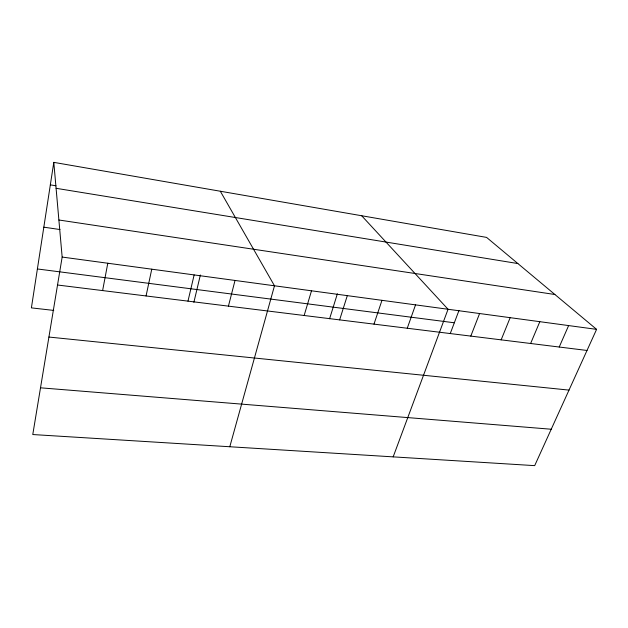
<?xml version="1.0" encoding="UTF-8"?>
<svg xmlns="http://www.w3.org/2000/svg" width="628" height="628" viewBox="0 0 628 628"><rect width="100%" height="100%" fill="white"/><g stroke="black" fill="none" stroke-linecap="round" stroke-linejoin="round"><path stroke-width="0.94" d="M53.796 162.362L62.156 257.064L32.774 434.537L534.687 465.638L596.6 329.362L486.582 237.4L53.796 162.362L31.4 307.877L53.765 310.413M102.615 290.583L107.788 263.242M146.065 295.953L151.756 269.184M187.976 301.134L194.138 274.923M193.879 302.296L200.379 274.986M228.427 306.134L235.021 280.449M229.793 446.744L274.483 285.787L220.318 191.234M304.148 315.499L311.504 290.795M329.59 318.773L337.369 293.786M339.63 319.88L347.308 295.639M373.982 324.127L381.973 300.325M407.258 328.24L415.532 304.87M393.167 456.87L448.054 309.266L361.673 215.742M450.315 333.397L458.966 310.491M470.804 336.098L479.588 313.537M501.152 339.85L510.164 317.666M530.613 343.492L539.829 321.685M559.218 347.025L568.63 325.579M40.506 387.814L551.227 429.23M48.913 337.048L569.007 390.106M57.525 285.01L587.015 350.463M37.39 268.957L454.319 322.784M62.156 257.064L596.6 329.362M43.819 227.171L59.998 229.542M58.883 219.996L554.901 294.508M56.08 188.298L517.872 263.556M50.326 184.86L55.986 185.794"/></g></svg>
